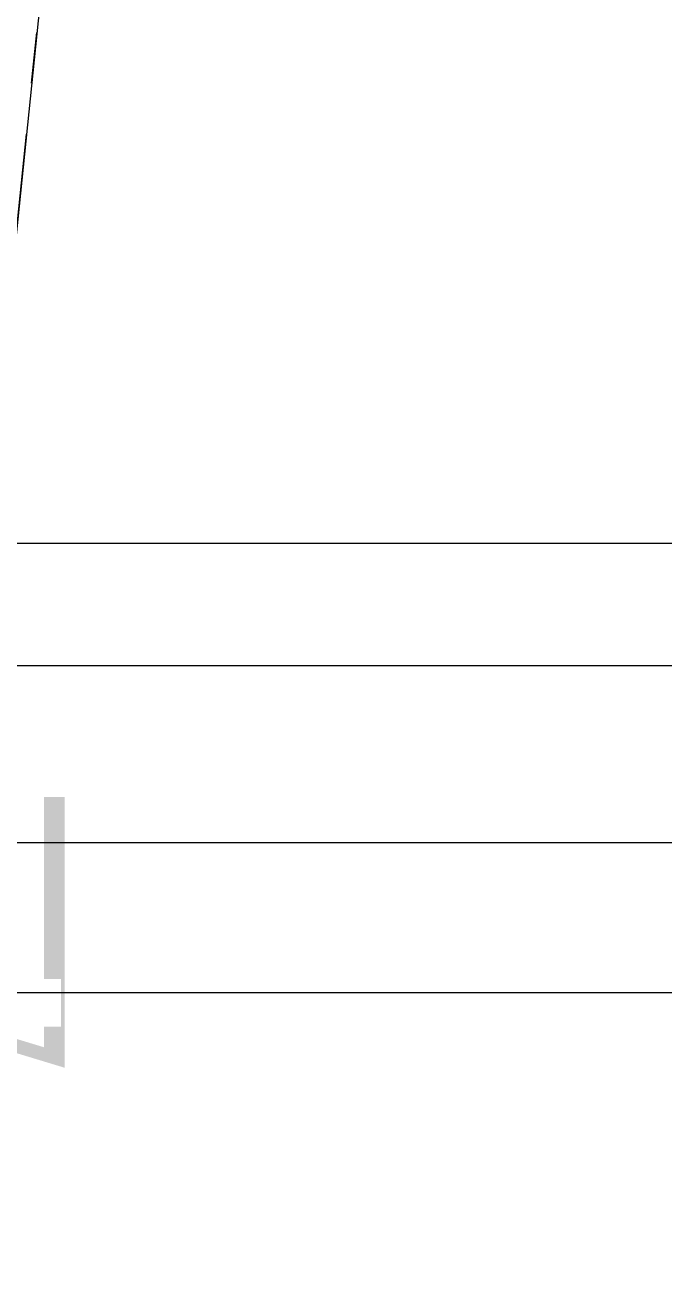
# Model space of a CAD drawing. Header units: metres. Extents: x 630750 to 860239, y 578133 to 726633.
# Drawn here: x 773720 to 783110, y 607208 to 625525 of the extents above; entities that cross this region are included whole.
import ezdxf

# ---------------------------------------------------------------- set-up
doc = ezdxf.new("R2010")
doc.units = ezdxf.units.M
doc.header["$LTSCALE"] = 300
for name, pattern in [('3$0$업무시설_xr-base$0$CONTINOUS', [0]), ('SITE$0$ACAD$0$DASHED', [19.05, 12.7, -6.35]), ('SITE$0$PROPERTY', [37.5, 25, -2.5, 2.5, -2.5, 2.5, -2.5])]:
    doc.linetypes.add(name, pattern=pattern)
for name, color, linetype in [('3$0$A-CON', 2, 'Continuous'), ('3$0$A-WALL-CONC', 2, 'Continuous'), ('A-CEN-1', 1, 'Continuous'), ('A-ELE-3', 3, 'Continuous'), ('SITE$0$C-PROP', 72, 'SITE$0$ACAD$0$DASHED')]:
    doc.layers.add(name, color=color, linetype=linetype)

# ---------------------------------------------------------------- blocks, each defined once
blk = doc.blocks.new('3$0$con2')
at = {"layer": '3$0$A-WALL-CONC', "linetype": '3$0$업무시설_xr-base$0$CONTINOUS'}
h = blk.add_hatch(color=251, dxfattribs=at)
h.dxf.hatch_style = 1
h.paths.add_polyline_path([(-91896, -326772), (-91896, -327072), (-91646, -327072), (-91646, -327872), (-91596, -327872), (-91596, -326772)])
h.paths.add_polyline_path([(-88449, -331197), (-88449, -333872), (-88199, -333872), (-88199, -334572), (-88449, -334572), (-88449, -334873), (-89106, -334674), (-89164, -334865), (-88149, -335173), (-88149, -331197)])

msp = doc.modelspace()

# ---------------------------------------------------------------- linework, layer by layer
at = {"layer": 'A-CEN-1', "linetype": 'Continuous'}
for p, q in [((796986.4, 617910.2), (744904.4, 617910.2)), ((796986.4, 616110.2), (744904.4, 616110.2)), ((796986.4, 613510.2), (761246.9, 613510.2)), ((796986.4, 611310.2), (768206.9, 611310.2))]:
    msp.add_line(p, q, dxfattribs=at)
at = {"layer": 'A-ELE-3'}
msp.add_lwpolyline([(774811.3, 634330.6), (772973.4, 616462.3)], dxfattribs=at)
at = {"layer": 'SITE$0$C-PROP', "color": 9, "linetype": 'SITE$0$PROPERTY'}
msp.add_lwpolyline([(666532.6, 622854), (717060.7, 607496.7), (729474.5, 606861.3), (769437.9, 594708.6), (772890.9, 596982.3), (772973.5, 616462.5), (775808, 644020.5), (775982.9, 646488.5), (775900.4, 666689.3)], dxfattribs=at)

# ---------------------------------------------------------------- block references
at = {"layer": '3$0$A-CON'}
msp.add_blockref('3$0$con2', (862450.3, 945382.4), dxfattribs=at)

doc.saveas('drawing.dxf')
